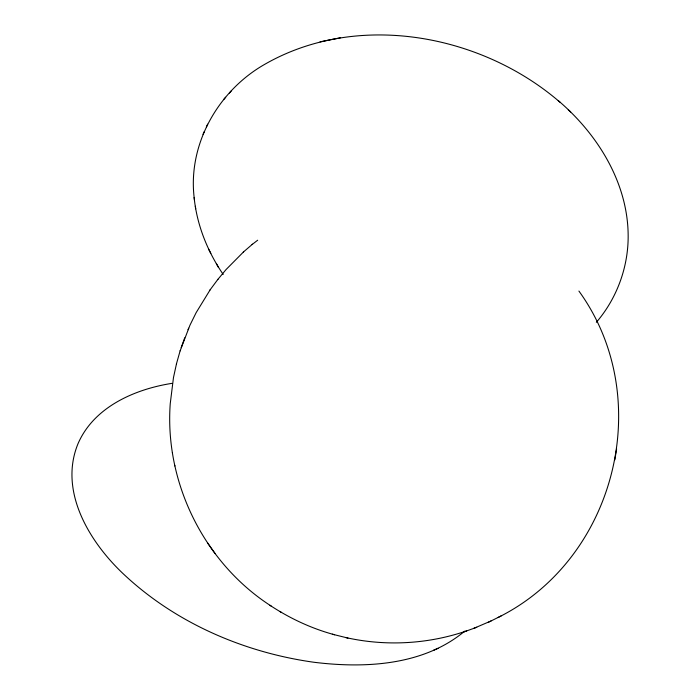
<?xml version="1.0" encoding="UTF-8"?>
<svg xmlns="http://www.w3.org/2000/svg" width="700" height="700" viewBox="0 0 700 700"><rect width="100%" height="100%" fill="white"/><g stroke="black" fill="none" stroke-linecap="round" stroke-linejoin="round"><path stroke-width="1.05" d="M498.041 617.488C615.956 559.099 656.32 398.002 578.918 291.069M614.836 459.865L616.613 448.875M176.54 363.519L173.469 377.598L170.24 403.681C164.447 482.851 204.444 563.273 271.303 606.139M180.119 350.875L189.954 325.203L196.157 312.629L210.21 289.713M176.426 363.939L180.171 350.674M181.178 347.699L184.721 337.811M560.096 102.296C480.9 33.749 356.361 10.885 263.524 65.03C217.175 91.962 186.909 146.195 194.486 200.095M188.029 329.726L188.659 328.186M206.377 126.91L207.629 124.163M203.018 134.33L204.26 131.609M217.674 279.641L226.03 269.588L243.652 251.799M210.009 289.975L217.936 279.291M596.347 322.324C617.094 298.226 628.582 266.49 628.154 234.701C627.524 182.131 597.354 133.91 558.241 100.608M223.597 99.61L225.68 97.256M229.373 93.056L231.446 90.72M252.088 244.545L257.67 240.214M243.294 252.105L252.507 244.178M464.748 631.129C423.447 665.621 364.989 668.579 313.819 662.244C244.3 652.496 176.426 623.298 124.784 575.234C90.151 543.191 58.258 491.724 78.024 443.678C93.922 406.963 134.627 389.261 171.867 383.364M473.725 628.39L491.076 620.952M487.856 622.562L501.148 615.93M433.536 650.291L438.156 648.279M345.634 637.516C385.543 646.52 427.98 644.227 466.673 630.901M463.575 632.03L476.752 627.288M340.471 37.782L320.031 41.834M269.929 605.281C289.791 618.354 311.579 628.591 334.574 634.751M332.36 634.209L347.935 638.076M280.131 611.634L281.601 612.553M568.295 109.83L570.666 111.983M207.498 542.832L215.136 553.621M194.136 197.47C196.866 225.102 207.602 251.615 223.195 274.444M208.591 249.139L210.831 253.339M216.335 263.524L218.347 267.295M172.401 452.602L172.498 453.101M174.781 465.369L174.895 465.981M195.344 206.264L195.685 208.81"/></g></svg>
